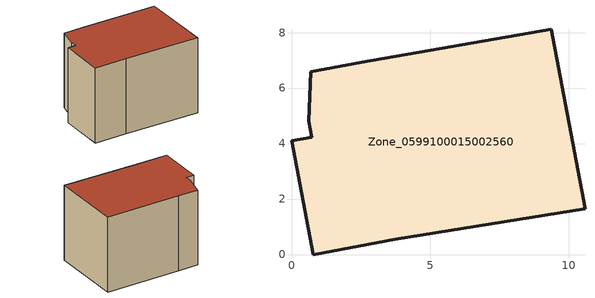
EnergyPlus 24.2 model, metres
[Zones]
Zone_0599100015002560
 floor ground (C_G): 0.7,6.59 2.53,6.94 9.36,8.11 10.58,1.65 3.73,0.56 0.78,0 0,4.1 0.74,4.24 0.63,4.8 z1.02
 wall outside (C_F): 0.78,0 3.73,0.56 10.58,1.65 9.36,8.11 2.53,6.94 0.7,6.59 0.63,4.8 0.74,4.24 0,4.1 0.78,0 z1.02:8.08
 roof outside (C_R): 2.53,6.94 0.7,6.59 0.63,4.8 0.74,4.24 0,4.1 0.78,0 3.73,0.56 10.58,1.65 9.36,8.11 z8.08
[BUILDING]
Pand.0599100015002560: North Axis=0; Terrain=City; Loads Convergence Tolerance Value=0.04; Temperature Convergence Tolerance Value=0.4; Solar Distribution=FullExterior; Maximum Number of Warmup Days=25; Minimum Number of Warmup Days=1
[Site:Location]
Rotterdam.The.Hague.AP_ZH_NLD Design_Conditions: Latitude=51.96; Longitude=4.45; Time Zone=1; Elevation=-4.5
[SITE:GROUNDTEMPERATURE:BUILDINGSURFACE]
18, 18, 18, 18, 18, 18, 18, 18, 18, 18, 18, 18
[MATERIAL] Thermal Absorptance=0.9; Solar Absorptance=0.7; Visible Absorptance=0.7
Name | Roughness | Thickness | Conductivity | Density | Specific Heat
G.TI.1946-1964 | MediumSmooth | 0.15 | 1 | 540 | 1210
F.TI.1946-1964 | Rough | 0.3 | 0.857143 | 1920 | 840
R.TI.1946-1964 | MediumRough | 0.2 | 0.277778 | 1500 | 1000
[CONSTRUCTION]
C_G: G.TI.1946-1964
C_F: F.TI.1946-1964
C_R: R.TI.1946-1964
[ZONE]
Zone_0599100015002560: Type=1; Multiplier=1; Ceiling Height=Autocalculate; Volume=Autocalculate; Floor Area=autocalculate; Part of Total Floor Area=Yes
[ZONEINFILTRATION:DESIGNFLOWRATE]
Infil_Zone_0599100015002560: Zone or ZoneList or Space or SpaceList=Zone_0599100015002560; Schedule=AlwaysOn; Design Flow Rate Calculation Method=Flow/Area; Flow Rate per Floor Area=0.003; Constant Term Coefficient=1; Temperature Term Coefficient=0; Velocity Term Coefficient=0; Velocity Squared Term Coefficient=0
[HVACTEMPLATE:ZONE:IDEALLOADSAIRSYSTEM]
Zone_0599100015002560: Maximum Heating Supply Air Temperature=50; Minimum Cooling Supply Air Temperature=13; Maximum Heating Supply Air Humidity Ratio=0.0156; Minimum Cooling Supply Air Humidity Ratio=0.0077; Heating Limit=NoLimit; Cooling Limit=NoLimit; Dehumidification Control Type=ConstantSensibleHeatRatio; Cooling Sensible Heat Ratio=0.7; Dehumidification Setpoint=60; Humidification Control Type=None; Humidification Setpoint=30; Outdoor Air Method=None; Outdoor Air Flow Rate per Person=0.00944; Outdoor Air Flow Rate per Zone Floor Area=0; Outdoor Air Flow Rate per Zone=0; Demand Controlled Ventilation Type=None; Outdoor Air Economizer Type=NoEconomizer; Heat Recovery Type=None; Sensible Heat Recovery Effectiveness=0.7; Latent Heat Recovery Effectiveness=0.65
[ZONECONTROL:THERMOSTAT]
ThermostatControl_Zone_0599100015002560: Zone or ZoneList=Zone_0599100015002560; Control Type Schedule=DualSetpointControlType; Control 1=Thermostat_Zone_0599100015002560; Temperature Difference Between Cutout And Setpoint=0
[THERMOSTATSETPOINT:DUALSETPOINT]
Thermostat_Zone_0599100015002560: Heating Setpoint Temperature Schedule=HeatingSetpoint_Zone_0599100015002560; Cooling Setpoint Temperature Schedule=CoolingSetpoint_Zone_0599100015002560
[SCHEDULE:COMPACT]
HeatingSetpoint_Zone_0599100015002560: Through: 12/31, For: AllDays, Until: 24:00, 21
CoolingSetpoint_Zone_0599100015002560: Through: 12/31, For: AllDays, Until: 24:00, 24
DualSetpointControlType: Through: 12/31, For: AllDays, Until: 24:00, 4
AlwaysOn: Through: 12/31, For: AllDays, Until: 24:00, 1
